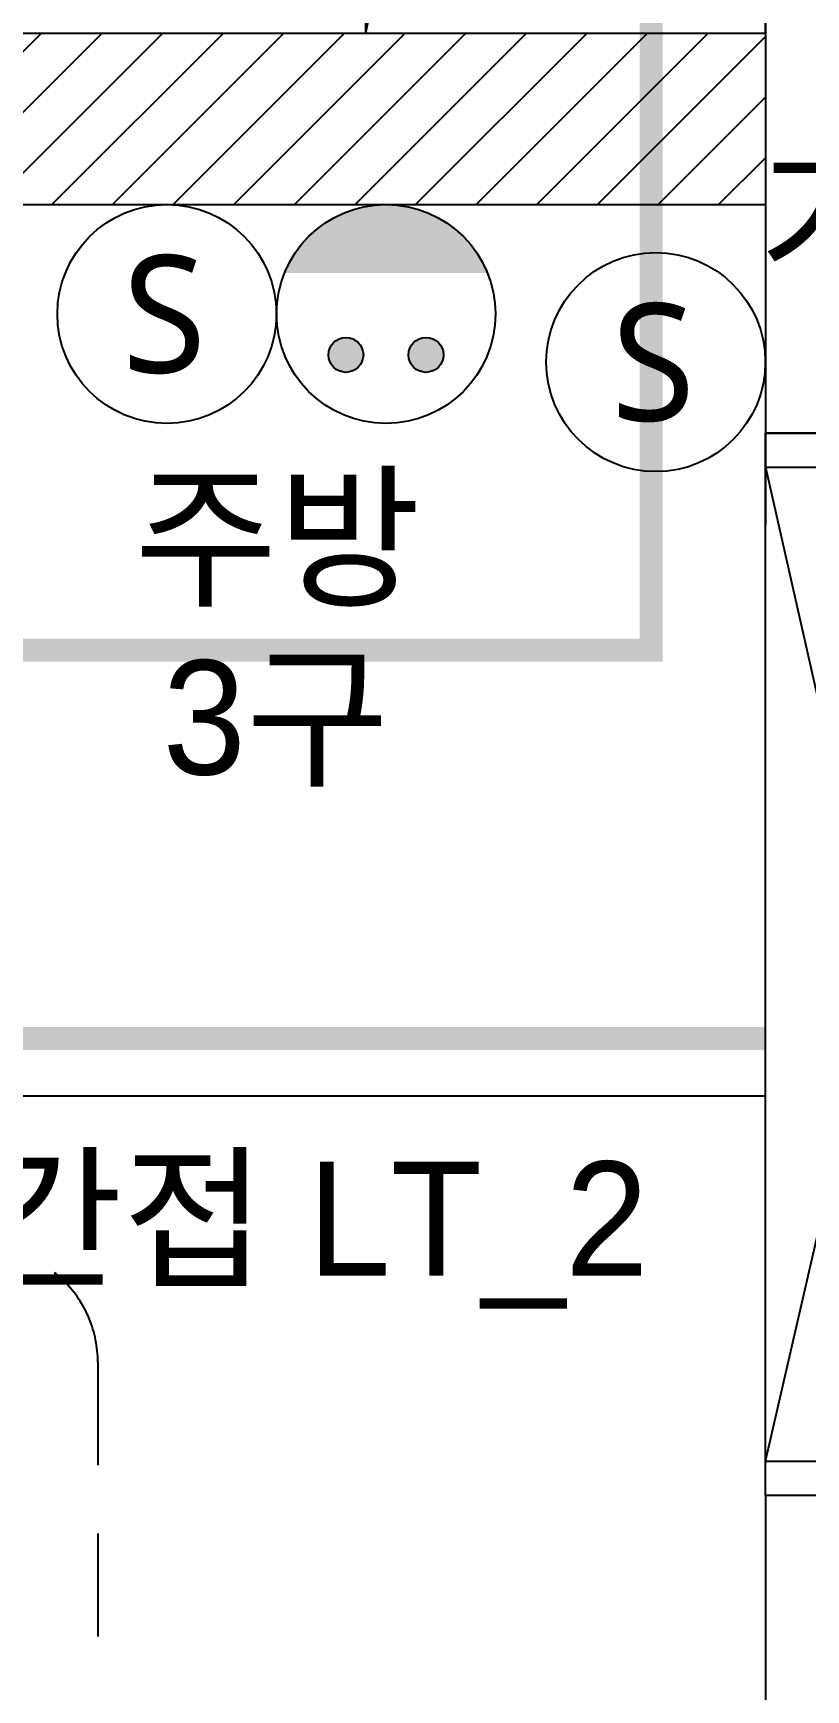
# Model space of a CAD drawing. Header units: inches. Extents: x 211248 to 488355, y -41604 to -7105.
# Drawn here: x 242150 to 242827, y -20080 to -18630 of the extents above; entities that cross this region are included whole.
import ezdxf

# ---------------------------------------------------------------- set-up
doc = ezdxf.new("R2010")
doc.units = ezdxf.units.IN
doc.header["$LTSCALE"] = 60
doc.header["$MEASUREMENT"] = 0
for name, pattern in [('DASHED', [0.75, 0.5, -0.25]), ('HID', [2.5, 1.5, -1]), ('HID2', [1, 0.5, -0.5])]:
    doc.linetypes.add(name, pattern=pattern)
for name, color, linetype in [('0-ELC TEXT', 7, 'Continuous'), ('03-WAL NEW', 3, 'Continuous'), ('06-FUR', 6, 'Continuous'), ('06-LIGHT', 4, 'Continuous'), ('2-con', 2, 'Continuous'), ('3.기호.계단선', 30, 'Continuous'), ('_LIBR', 4, 'Continuous'), ('door(c4)', 4, 'Continuous'), ('FUR', 8, 'DASHED'), ('도면층4', 4, 'Continuous'), ('설비', 140, 'Continuous')]:
    doc.layers.add(name, color=color, linetype=linetype)
doc.styles.get("Standard").update_dxf_attribs({"font": 'txt.shx', "bigfont": 'whgtxt.shx'})
doc.styles.add('코레일둥고', font='Korail_Round_Gothic_Medium.ttf')

# ---------------------------------------------------------------- blocks, each defined once
blk = doc.blocks.new('swich')
at = {"layer": '설비', "color": 140}
blk.add_circle((372828.6, -86554.1), 84, dxfattribs=at)
at = {"layer": '설비', "color": 140, "insert": (372858.7, -86509.1), "char_height": 90, "attachment_point": 3}
blk.add_mtext_dynamic_manual_height_columns('{\\fMalgun Gothic|b0|i0|c129|p50;S}', width=143.497, gutter_width=1, heights=[0], dxfattribs=at)
blk = doc.blocks.new('800X1200_P1_')
at = {"layer": 'FUR', "linetype": 'HID'}
blk.add_lwpolyline([(400, -1200), (-400, -1200), (-400, 0), (400, 0)], close=True, dxfattribs=at)
for points in [[(-400.9, -548), (-700.9, -548, -0.414214), (-800.9, -448), (-800.9, -148, -0.414214), (-700.9, -48), (-400.9, -48)], [(400.9, -548), (700.9, -548, 0.414214), (800.9, -448), (800.9, -148, 0.414214), (700.9, -48), (400.9, -48)], [(-400.9, -1146.7), (-700.9, -1146.7, -0.414214), (-800.9, -1046.7), (-800.9, -746.7, -0.414214), (-700.9, -646.7), (-400.9, -646.7)], [(400.9, -1146.7), (700.9, -1146.7, 0.414214), (800.9, -1046.7), (800.9, -746.7, 0.414214), (700.9, -646.7), (400.9, -646.7)]]:
    blk.add_lwpolyline(points, format="xyb", dxfattribs=at)
blk = doc.blocks.new('식탁')
at = {"layer": '_LIBR', "rotation": 180}
blk.add_blockref('800X1200_P1_', (400, -1200), dxfattribs=at)

msp = doc.modelspace()

# ---------------------------------------------------------------- hatches: boundary and pattern name
at = {"layer": '03-WAL NEW'}
h = msp.add_hatch(dxfattribs=at)
h.set_pattern_fill('ANSI31', color=256, scale=300)
h.set_pattern_definition([(45, (21343, -22487), (-26.516504, 26.516504), [])])
h.paths.add_polyline_path([(242791.2, -18780.2), (242791.2, -18630.2), (241994.2, -18630.2), (241994.2, -18780.2)])
h.paths.add_polyline_path([(240818.2, -18630.2), (240021.2, -18630.2), (240021.2, -18780.2), (240818.2, -18780.2)])
at = {"layer": '2-con'}
h = msp.add_hatch(color=10, dxfattribs=at)
edge = h.paths.add_edge_path()
edge.add_line((242370.3, -18840.1), (242548, -18840.1))
edge.add_ellipse((242459.2, -18876), major_axis=(-67.8, -67.8), ratio=1, start_angle=156.9578, end_angle=293.0422)
h = msp.add_hatch(color=10, dxfattribs=at)
edge = h.paths.add_edge_path()
edge.add_arc((242424.1, -18911.8), 15.3, 0, 360)
h = msp.add_hatch(color=10, dxfattribs=at)
edge = h.paths.add_edge_path()
edge.add_arc((242494.2, -18911.8), 15.3, 0, 360)

# ---------------------------------------------------------------- linework, layer by layer
at = {"layer": '03-WAL NEW'}
for p, q in [((241994.2, -18630.2), (242791.2, -18630.2)), ((241994.2, -18780.2), (242791.2, -18780.2))]:
    msp.add_line(p, q, dxfattribs=at)
at = {"layer": '06-FUR', "color": 8}
msp.add_lwpolyline([(242791.2, -16960.2), (242441.2, -16960.2), (242441.2, -18630.2), (242791.2, -18630.2), (242791.2, -16960.2), (242441.2, -18630.2)], dxfattribs=at)
at = {"layer": '06-LIGHT', "color": 10, "linetype": 'HID', "const_width": 20}
msp.add_lwpolyline([(240021.2, -19510.2), (242791.2, -19510.2)], dxfattribs=at)
at = {"layer": '2-con'}
for p, q in [((242791.2, -16960.2), (242791.2, -19060.2)), ((242791.2, -18980.2), (242991.2, -18980.2)), ((242991.2, -19910.2), (242791.2, -19910.2)), ((242791.2, -19910.2), (242791.2, -22260.2))]:
    msp.add_line(p, q, dxfattribs=at)
at = {"layer": '2-con', "color": 10}
for centre, radius in [((242267.5, -18876.1), 95.8), ((242459.2, -18876), 95.8), ((242424.1, -18911.8), 15.3), ((242494.2, -18911.8), 15.3)]:
    msp.add_circle(centre, radius, dxfattribs=at)
at = {"layer": '3.기호.계단선', "linetype": 'HID2', "const_width": 20}
msp.add_lwpolyline([(245498.4, -14552), (245498.4, -15541.4), (242691.2, -15541.4), (242691.2, -19170.2), (241406.2, -19170.2)], dxfattribs=at)
at = {"layer": 'door(c4)', "ltscale": 30}
msp.add_line((240021.2, -19560.2), (242791.2, -19560.2), dxfattribs=at)
for points in [[(242791.2, -19010.2), (242991.2, -19010.2), (242991.2, -18980.2), (242791.2, -18980.2)], [(242791.2, -19880.2), (242991.2, -19880.2), (242991.2, -19910.2), (242791.2, -19910.2)]]:
    msp.add_lwpolyline(points, close=True, dxfattribs=at)
at = {"layer": '도면층4', "color": 1}
for p, q in [((242791.2, -19880.2), (242991.2, -19010.2)), ((242791.2, -19010.2), (242991.2, -19895.2))]:
    msp.add_line(p, q, dxfattribs=at)
at = {"layer": '도면층4'}
msp.add_lwpolyline([(242991.2, -19910.2), (242791.2, -19910.2), (242791.2, -18980.2), (242991.2, -18980.2)], close=True, dxfattribs=at)

# ---------------------------------------------------------------- block references
at = {"layer": '2-con', "color": 8}
msp.add_blockref('식탁', (241006.2, -19640.2), dxfattribs=at)
at = {"layer": '설비', "color": 140, "xscale": 1.140873015873041, "yscale": 1.140873015873041, "zscale": 1.140873015873041}
msp.add_blockref('swich', (-182654.8, 79829.1), dxfattribs=at)

# ---------------------------------------------------------------- texts
at = {"layer": '0-ELC TEXT', "style": '코레일둥고'}
for s, p in [('거실', (242786.4, -18842.9)), ('주방', (242238.8, -19121.6)), ('3구', (242263.8, -19279.1))]:
    msp.add_text(s, height=100, dxfattribs=at).set_placement(p)
at = {"layer": '2-con', "color": 10, "insert": (242301.8, -18824.7), "char_height": 102.679, "attachment_point": 3}
msp.add_mtext_dynamic_manual_height_columns('{\\fMalgun Gothic|b0|i0|c129|p50;S}', width=163.712, gutter_width=1.14, heights=[0], dxfattribs=at)
at = {"layer": '3.기호.계단선', "linetype": 'HID', "style": '코레일둥고'}
msp.add_text('간접 LT_2', height=100, dxfattribs=at).set_placement((242103.3, -19717.8))

doc.saveas('drawing.dxf')
